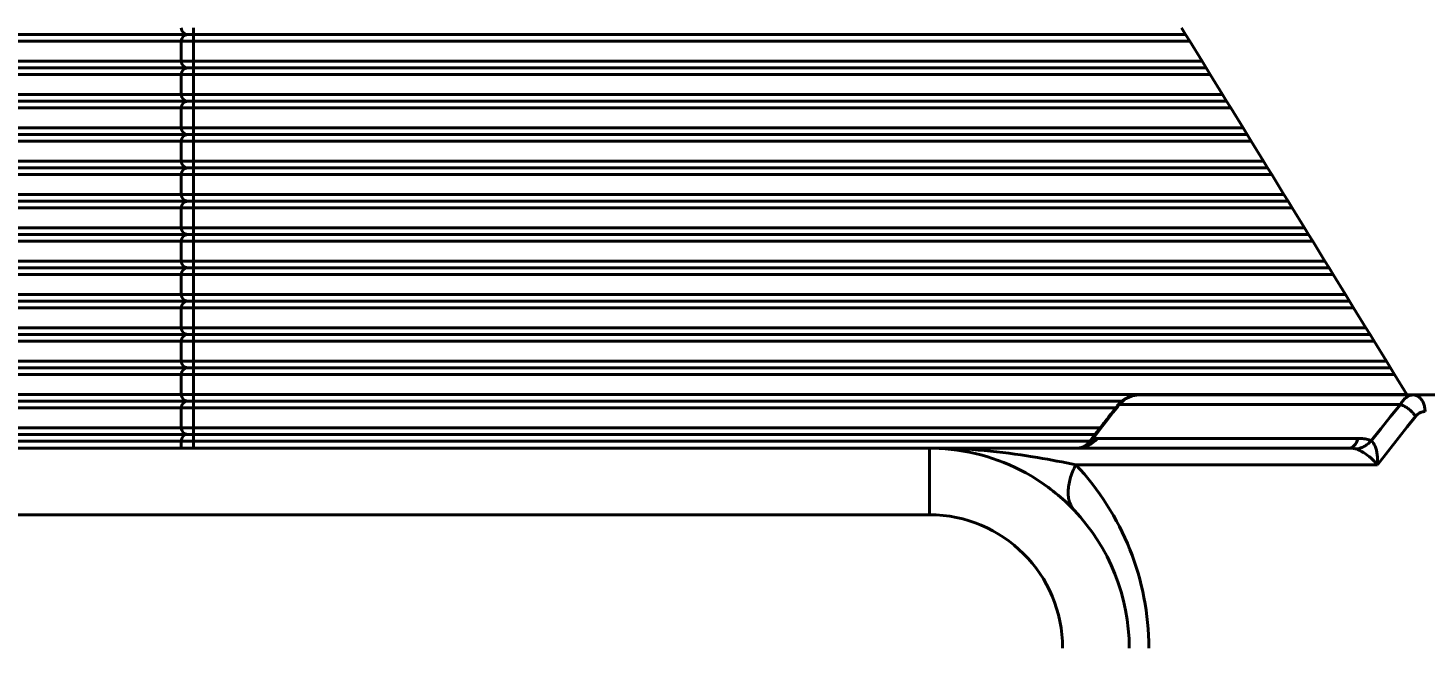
# Model space of a CAD drawing. Header units: millimetres. Extents: x 15 to 415, y 5 to 292.
# Drawn here: x 113.27 to 123.75, y 97.68 to 102.34 of the extents above; entities that cross this region are included whole.
import ezdxf

# ---------------------------------------------------------------- set-up
doc = ezdxf.new("R2010")
doc.units = ezdxf.units.MM
doc.layers.add('Annotations', color=7, linetype='Continuous')
doc.layers.add('Geometries', color=7, linetype='Continuous')
doc.styles.add('Shapr4', font='txt', dxfattribs={"height": 3.3495})
doc.dimstyles.new('ISO-25', dxfattribs={"dimtxt": 2.5, "dimasz": 2.5, "dimexe": 1.25, "dimexo": 0.625, "dimtad": 1, "dimtxsty": 'Standard', "dimcen": 2.5, "dimadec": 0, "dimazin": 0, "dimtfac": 1, "dimtmove": 0, "dimatfit": 3, "dimfxl": 1, "dimarcsym": 0})

# ---------------------------------------------------------------- blocks, each defined once
blk = doc.blocks.new('*D4')
at = {"layer": 'Annotations', "color": 0, "linetype": 'Continuous', "lineweight": 15}
for p, q in [((126.884, 146.28), (154.083, 146.28)), ((152.833, 143.78), (152.833, 69.582)), ((113.965, 67.082), (154.083, 67.082))]:
    blk.add_line(p, q, dxfattribs=at)
at = {"layer": 'Annotations', "color": 0}
for points in [[(153.25, 143.78), (152.417, 143.78), (152.833, 146.28)], [(152.417, 69.582), (153.25, 69.582), (152.833, 67.082)]]:
    blk.add_solid(points, dxfattribs=at)
at = {"layer": 'Defpoints', "color": 0}
for p in [(126.259, 146.28), (113.34, 67.082), (152.833, 67.082)]:
    blk.add_point(p, dxfattribs=at)
at = {"layer": 'Annotations', "color": 0, "lineweight": 15, "insert": (150.14, 103.851), "char_height": 3.3495, "attachment_point": 5, "rotation": 90, "style": 'Shapr4'}
blk.add_mtext('\\A1;158,4', dxfattribs=at)

msp = doc.modelspace()

# ---------------------------------------------------------------- linework, layer by layer
at = {"layer": 'Geometries', "linetype": 'Continuous', "lineweight": 40}
for p, q in [((114.4664, 102.2877), (112.5507, 102.2877)), ((114.5121, 102.2877), (114.4664, 102.2877)), ((121.9575, 102.2877), (114.5121, 102.2877)), ((121.9575, 102.2877), (121.9268, 102.3377)), ((121.9883, 102.2377), (121.9575, 102.2877)), ((112.5929, 102.2377), (114.4174, 102.2377)), ((114.4174, 102.2377), (114.5089, 102.2377)), ((114.4174, 102.2377), (114.4174, 102.0877)), ((114.5089, 102.2377), (121.9883, 102.2377)), ((114.5089, 102.0877), (114.5089, 102.2377)), ((122.0806, 102.0877), (121.9883, 102.2377)), ((114.4174, 102.0877), (112.5929, 102.0877)), ((114.5089, 102.0877), (114.4174, 102.0877)), ((122.0806, 102.0877), (114.5089, 102.0877)), ((122.1113, 102.0377), (122.0806, 102.0877)), ((112.5507, 102.0377), (114.4664, 102.0377)), ((112.5929, 101.9877), (114.4174, 101.9877)), ((114.4174, 101.9877), (114.4174, 101.8377)), ((114.4174, 101.9877), (114.5089, 101.9877)), ((114.4664, 102.0377), (114.5121, 102.0377)), ((114.5089, 101.8377), (114.5089, 101.9877)), ((114.5089, 101.9877), (122.1421, 101.9877)), ((114.5121, 102.0377), (122.1113, 102.0377)), ((122.1421, 101.9877), (122.1113, 102.0377)), ((122.2344, 101.8377), (122.1421, 101.9877)), ((114.4174, 101.8377), (112.5929, 101.8377)), ((114.5089, 101.8377), (114.4174, 101.8377)), ((122.2344, 101.8377), (114.5089, 101.8377)), ((122.2651, 101.7877), (122.2344, 101.8377)), ((112.5507, 101.7877), (114.4664, 101.7877)), ((112.5929, 101.7377), (114.4174, 101.7377)), ((114.4174, 101.7377), (114.5089, 101.7377)), ((114.4174, 101.7377), (114.4174, 101.5877)), ((114.4664, 101.7877), (114.5121, 101.7877)), ((114.5089, 101.5877), (114.5089, 101.7377)), ((114.5089, 101.7377), (122.2959, 101.7377)), ((114.5121, 101.7877), (122.2651, 101.7877)), ((122.2959, 101.7377), (122.2651, 101.7877)), ((122.3881, 101.5877), (122.2959, 101.7377)), ((112.5507, 101.5377), (114.4664, 101.5377)), ((114.4174, 101.5877), (112.5929, 101.5877)), ((114.5089, 101.5877), (114.4174, 101.5877)), ((114.4664, 101.5377), (114.5121, 101.5377)), ((122.3881, 101.5877), (114.5089, 101.5877)), ((114.5121, 101.5377), (122.4189, 101.5377)), ((122.4189, 101.5377), (122.3881, 101.5877)), ((122.4497, 101.4877), (122.4189, 101.5377)), ((112.5929, 101.4877), (114.4174, 101.4877)), ((114.4174, 101.4877), (114.4174, 101.3377)), ((114.4174, 101.4877), (114.5089, 101.4877)), ((114.5089, 101.3377), (114.5089, 101.4877)), ((114.5089, 101.4877), (122.4497, 101.4877)), ((122.5419, 101.3377), (122.4497, 101.4877)), ((114.4174, 101.3377), (112.5929, 101.3377)), ((114.5089, 101.3377), (114.4174, 101.3377)), ((122.5419, 101.3377), (114.5089, 101.3377)), ((122.5727, 101.2877), (122.5419, 101.3377)), ((114.4664, 101.2877), (112.5507, 101.2877)), ((112.5929, 101.2377), (114.4174, 101.2377)), ((114.4174, 101.2377), (114.4174, 101.0877)), ((114.4174, 101.2377), (114.5089, 101.2377)), ((114.5121, 101.2877), (114.4664, 101.2877)), ((114.5089, 101.0877), (114.5089, 101.2377)), ((114.5089, 101.2377), (122.6034, 101.2377)), ((122.5727, 101.2877), (114.5121, 101.2877)), ((122.6034, 101.2377), (122.5727, 101.2877)), ((122.6957, 101.0877), (122.6034, 101.2377)), ((114.4664, 101.0377), (112.5507, 101.0377)), ((114.4174, 101.0877), (112.5929, 101.0877)), ((114.5089, 101.0877), (114.4174, 101.0877)), ((114.5121, 101.0377), (114.4664, 101.0377)), ((122.6957, 101.0877), (114.5089, 101.0877)), ((122.7265, 101.0377), (114.5121, 101.0377)), ((122.7265, 101.0377), (122.6957, 101.0877)), ((122.7572, 100.9877), (122.7265, 101.0377)), ((112.5929, 100.9877), (114.4174, 100.9877)), ((114.4174, 100.9877), (114.4174, 100.8377)), ((114.4174, 100.9877), (114.5089, 100.9877)), ((114.5089, 100.8377), (114.5089, 100.9877)), ((114.5089, 100.9877), (122.7572, 100.9877)), ((122.8495, 100.8377), (122.7572, 100.9877)), ((114.4664, 100.7877), (112.5507, 100.7877)), ((114.4174, 100.8377), (112.5929, 100.8377)), ((114.5089, 100.8377), (114.4174, 100.8377)), ((114.5121, 100.7877), (114.4664, 100.7877)), ((122.8495, 100.8377), (114.5089, 100.8377)), ((122.8803, 100.7877), (114.5121, 100.7877)), ((122.8803, 100.7877), (122.8495, 100.8377)), ((122.911, 100.7377), (122.8803, 100.7877)), ((112.5929, 100.7377), (114.4174, 100.7377)), ((114.4174, 100.7377), (114.4174, 100.5877)), ((114.4174, 100.7377), (114.5089, 100.7377)), ((114.5089, 100.5877), (114.5089, 100.7377)), ((114.5089, 100.7377), (122.911, 100.7377)), ((123.0033, 100.5877), (122.911, 100.7377)), ((114.4174, 100.5877), (112.5929, 100.5877)), ((114.5089, 100.5877), (114.4174, 100.5877)), ((123.0033, 100.5877), (114.5089, 100.5877)), ((123.034, 100.5377), (123.0033, 100.5877)), ((114.4664, 100.5377), (112.5507, 100.5377)), ((112.5929, 100.4877), (114.4174, 100.4877)), ((114.4174, 100.4877), (114.4174, 100.3377)), ((114.4174, 100.4877), (114.5089, 100.4877)), ((114.5121, 100.5377), (114.4664, 100.5377)), ((114.5089, 100.3377), (114.5089, 100.4877)), ((114.5089, 100.4877), (123.0648, 100.4877)), ((123.034, 100.5377), (114.5121, 100.5377)), ((123.0648, 100.4877), (123.034, 100.5377)), ((123.1571, 100.3377), (123.0648, 100.4877)), ((112.5507, 100.2877), (114.4664, 100.2877)), ((114.4174, 100.3377), (112.5929, 100.3377)), ((114.5089, 100.3377), (114.4174, 100.3377)), ((114.4664, 100.2877), (114.5121, 100.2877)), ((123.1571, 100.3377), (114.5089, 100.3377)), ((114.5121, 100.2877), (123.1878, 100.2877)), ((123.1878, 100.2877), (123.1571, 100.3377)), ((123.2186, 100.2377), (123.1878, 100.2877)), ((112.5929, 100.2377), (114.4174, 100.2377)), ((114.4174, 100.2377), (114.4174, 100.0877)), ((114.4174, 100.2377), (114.5089, 100.2377)), ((114.5089, 100.0877), (114.5089, 100.2377)), ((114.5089, 100.2377), (123.2186, 100.2377)), ((123.3109, 100.0877), (123.2186, 100.2377)), ((114.4174, 100.0877), (112.5929, 100.0877)), ((114.5089, 100.0877), (114.4174, 100.0877)), ((123.3109, 100.0877), (114.5089, 100.0877)), ((123.3416, 100.0377), (123.3109, 100.0877)), ((112.5507, 100.0377), (114.4664, 100.0377)), ((112.5929, 99.9877), (114.4174, 99.9877)), ((114.4174, 99.9877), (114.4174, 99.8377)), ((114.4174, 99.9877), (114.5089, 99.9877)), ((114.4664, 100.0377), (114.5121, 100.0377)), ((114.5089, 99.8377), (114.5089, 99.9877)), ((114.5089, 99.9877), (123.3724, 99.9877)), ((114.5121, 100.0377), (123.3416, 100.0377)), ((123.3724, 99.9877), (123.3416, 100.0377)), ((123.4647, 99.8377), (123.3724, 99.9877)), ((112.5507, 99.7877), (114.4664, 99.7877)), ((114.4174, 99.8377), (112.5929, 99.8377)), ((114.5089, 99.8377), (114.4174, 99.8377)), ((114.4664, 99.7877), (114.5121, 99.7877)), ((123.4647, 99.8377), (114.5089, 99.8377)), ((114.5121, 99.7877), (123.4954, 99.7877)), ((123.4954, 99.7877), (123.4647, 99.8377)), ((123.5262, 99.7377), (123.4954, 99.7877)), ((112.5929, 99.7377), (114.4174, 99.7377)), ((114.4174, 99.7377), (114.4174, 99.5877)), ((114.4174, 99.7377), (114.5089, 99.7377)), ((114.5089, 99.5877), (114.5089, 99.7377)), ((114.5089, 99.7377), (123.5262, 99.7377)), ((123.6184, 99.5877), (123.5262, 99.7377)), ((114.4664, 99.5377), (112.5507, 99.5377)), ((114.4174, 99.5877), (112.5929, 99.5877)), ((114.5089, 99.5877), (114.4174, 99.5877)), ((114.5121, 99.5377), (114.4664, 99.5377)), ((123.6184, 99.5877), (114.5089, 99.5877)), ((121.4802, 99.5377), (114.5121, 99.5377)), ((121.6094, 99.5841), (121.6089, 99.5841)), ((123.6207, 99.5841), (121.6094, 99.5841)), ((123.6207, 99.5841), (123.6184, 99.5877)), ((123.6662, 99.5841), (123.6207, 99.5841)), ((125.8736, 99.5841), (123.6662, 99.5841)), ((112.5929, 99.4877), (114.4174, 99.4877)), ((114.4174, 99.4877), (114.4174, 99.3377)), ((114.4174, 99.4877), (114.5089, 99.4877)), ((114.5089, 99.3377), (114.5089, 99.4877)), ((114.5089, 99.4877), (121.4334, 99.4877)), ((121.4411, 99.4977), (121.4333, 99.4877)), ((121.4414, 99.4981), (121.4411, 99.4977)), ((121.4418, 99.4987), (121.4414, 99.4981)), ((121.4422, 99.4992), (121.4418, 99.4987)), ((121.4422, 99.4992), (121.4422, 99.4992)), ((121.4485, 99.4978), (121.4586, 99.5108)), ((121.4586, 99.5108), (123.5692, 99.5108)), ((114.4174, 99.3377), (112.5929, 99.3377)), ((114.5089, 99.3377), (114.4174, 99.3377)), ((121.3166, 99.3377), (114.5089, 99.3377)), ((112.5507, 99.2877), (114.4664, 99.2877)), ((112.5929, 99.2377), (114.4174, 99.2377)), ((114.4174, 99.2377), (114.4174, 99.1841)), ((114.4174, 99.2377), (114.5089, 99.2377)), ((114.4664, 99.2877), (114.5121, 99.2877)), ((114.5089, 99.1841), (114.5089, 99.2377)), ((114.5089, 99.2377), (121.2386, 99.2377)), ((114.5121, 99.2877), (121.2776, 99.2877)), ((121.2386, 99.2377), (121.2281, 99.2243)), ((121.2296, 99.2258), (121.2294, 99.2255)), ((121.2464, 99.2477), (121.2386, 99.2377)), ((123.2523, 99.2573), (121.296, 99.2573)), ((114.4174, 99.1841), (112.5929, 99.1841)), ((114.5089, 99.1841), (114.4174, 99.1841)), ((120.034, 99.1841), (114.5089, 99.1841)), ((120.034, 99.1841), (121.1352, 99.1841)), ((120.034, 99.1841), (120.034, 98.6841)), ((120.0574, 99.184), (120.0427, 99.1841)), ((121.1352, 99.1841), (123.1882, 99.1841)), ((121.1352, 99.1841), (121.1361, 99.1841)), ((121.1361, 99.1841), (121.1455, 99.1843)), ((121.1784, 99.1901), (121.1805, 99.1909)), ((121.1814, 99.1912), (121.1805, 99.1909)), ((121.1329, 99.0591), (123.3971, 99.0591)), ((107.3321, 98.6841), (120.034, 98.6841))]:
    msp.add_line(p, q, dxfattribs=at)
at = {"layer": 'Geometries', "linetype": 'Continuous', "lineweight": 40, "flags": 128}
for points in [[(121.4801, 99.5377), (121.4786, 99.5364), (121.4766, 99.5348), (121.4747, 99.5332), (121.4731, 99.5318), (121.4715, 99.5305), (121.4699, 99.529), (121.4681, 99.5274), (121.4661, 99.5255), (121.463, 99.5225), (121.4603, 99.5198), (121.4575, 99.517), (121.4554, 99.5147), (121.4533, 99.5125), (121.4512, 99.51), (121.449, 99.5075), (121.4474, 99.5056), (121.4459, 99.5039), (121.4442, 99.5018), (121.4422, 99.4992)], [(121.4586, 99.5108), (121.4655, 99.5186), (121.4727, 99.526), (121.4802, 99.533), (121.4879, 99.5395), (121.4957, 99.5457), (121.5037, 99.5513), (121.5118, 99.5564), (121.5201, 99.5611), (121.5286, 99.5654), (121.5373, 99.5694), (121.5462, 99.5728), (121.5551, 99.5758), (121.5642, 99.5784), (121.5733, 99.5805), (121.5823, 99.582), (121.5913, 99.5832), (121.6004, 99.5838), (121.6094, 99.5841)], [(121.6089, 99.5841), (121.6066, 99.584), (121.6048, 99.584), (121.6035, 99.584), (121.6024, 99.5839), (121.6007, 99.5839), (121.5988, 99.5838), (121.5969, 99.5837), (121.5953, 99.5835), (121.5939, 99.5834), (121.5922, 99.5833), (121.59, 99.5831), (121.5883, 99.5829), (121.5864, 99.5827), (121.5842, 99.5824), (121.5823, 99.5822), (121.5806, 99.5819), (121.5775, 99.5814), (121.5751, 99.581), (121.5719, 99.5804), (121.5692, 99.5799), (121.5662, 99.5793), (121.5636, 99.5787), (121.5608, 99.578), (121.5569, 99.577), (121.5537, 99.576), (121.5505, 99.5751), (121.5467, 99.5739), (121.5437, 99.5729), (121.5409, 99.5719), (121.5381, 99.5708), (121.5352, 99.5697), (121.5333, 99.5689), (121.5315, 99.5682), (121.5299, 99.5675), (121.5283, 99.5668), (121.5266, 99.5661), (121.5247, 99.5652), (121.5227, 99.5643), (121.5211, 99.5635), (121.5198, 99.5629), (121.5185, 99.5623), (121.5172, 99.5616), (121.5151, 99.5605), (121.5128, 99.5593), (121.5105, 99.558), (121.5082, 99.5568), (121.5061, 99.5555), (121.5038, 99.5542), (121.5016, 99.5529), (121.4997, 99.5516), (121.4979, 99.5505), (121.4966, 99.5496), (121.4953, 99.5487), (121.4938, 99.5478), (121.4922, 99.5466), (121.4903, 99.5454), (121.4881, 99.5438), (121.4856, 99.5419), (121.483, 99.5399), (121.4806, 99.5381), (121.4801, 99.5377)], [(123.6662, 99.5841), (123.6604, 99.5838), (123.6546, 99.5831), (123.6487, 99.582), (123.6429, 99.5804), (123.6371, 99.5783), (123.6314, 99.5758), (123.6258, 99.5728), (123.6202, 99.5694), (123.6147, 99.5656), (123.6092, 99.5612), (123.6037, 99.5564), (123.5984, 99.5512), (123.5931, 99.5455), (123.588, 99.5393), (123.5831, 99.5328), (123.5783, 99.5259), (123.5737, 99.5186), (123.5692, 99.5108)], [(123.7546, 99.4591), (123.7544, 99.4672), (123.7539, 99.4754), (123.7529, 99.4834), (123.7516, 99.4914), (123.7499, 99.4992), (123.7479, 99.5069), (123.7455, 99.5143), (123.7428, 99.5216), (123.7397, 99.5285), (123.7364, 99.5352), (123.7327, 99.5415), (123.7287, 99.5474), (123.7245, 99.553), (123.72, 99.5582), (123.7153, 99.563), (123.7104, 99.5673), (123.7053, 99.5712), (123.7001, 99.5745), (123.6946, 99.5774), (123.6891, 99.5798), (123.6835, 99.5817), (123.6778, 99.583), (123.672, 99.5838), (123.6662, 99.5841)], [(121.2547, 99.2478), (121.293, 99.2972), (121.3313, 99.3464), (121.3693, 99.3955), (121.414, 99.4533), (121.4485, 99.4978)], [(121.4333, 99.4877), (121.4267, 99.4792), (121.4114, 99.4596), (121.3964, 99.4403), (121.3817, 99.4213), (121.3672, 99.4027), (121.353, 99.3844), (121.3439, 99.3727)], [(121.4422, 99.4992), (121.4441, 99.5014), (121.4472, 99.5043), (121.4506, 99.5069), (121.4544, 99.509), (121.4586, 99.5108)], [(123.5692, 99.5108), (123.4962, 99.4207), (123.4235, 99.3303), (123.3511, 99.2395)], [(123.5692, 99.5108), (123.5756, 99.5088), (123.582, 99.5063), (123.5886, 99.5036), (123.5951, 99.5006), (123.6016, 99.4972), (123.6082, 99.4936), (123.6146, 99.4897), (123.621, 99.4856), (123.6273, 99.4812), (123.6335, 99.4766), (123.6395, 99.4718), (123.6453, 99.4668), (123.651, 99.4616), (123.6564, 99.4563), (123.6617, 99.4509), (123.6666, 99.4453), (123.6713, 99.4397), (123.6758, 99.434), (123.6799, 99.4282), (123.6837, 99.4224)], [(123.6837, 99.4224), (123.6884, 99.428), (123.6934, 99.4331), (123.6986, 99.4378), (123.704, 99.442), (123.7096, 99.4457), (123.7153, 99.449), (123.7211, 99.4519), (123.7277, 99.4545), (123.7343, 99.4565), (123.7411, 99.4579), (123.7478, 99.4588), (123.7546, 99.4591)], [(121.3166, 99.3377), (121.3141, 99.3345), (121.302, 99.319), (121.2902, 99.3038), (121.2785, 99.2888), (121.2776, 99.2877)], [(121.3439, 99.3727), (121.339, 99.3665), (121.3265, 99.3504), (121.3166, 99.3377)], [(123.3971, 99.0591), (123.477, 99.1613), (123.5571, 99.2632), (123.6203, 99.343), (123.6837, 99.4224)], [(121.1677, 99.1866), (121.1733, 99.1876), (121.1858, 99.1903), (121.1981, 99.1938), (121.2103, 99.1981), (121.2222, 99.2031), (121.2339, 99.2088), (121.2452, 99.2153), (121.2562, 99.2224), (121.2668, 99.2302), (121.277, 99.2386), (121.2867, 99.2477), (121.296, 99.2573)], [(121.2294, 99.2255), (121.2291, 99.2252), (121.2287, 99.2247), (121.2284, 99.2243), (121.2282, 99.224), (121.2279, 99.2237), (121.2274, 99.2231), (121.2268, 99.2224), (121.2264, 99.222), (121.226, 99.2215), (121.2255, 99.221), (121.2251, 99.2205), (121.2248, 99.2201), (121.2243, 99.2197), (121.2236, 99.2189), (121.2228, 99.2182), (121.2219, 99.2172), (121.2211, 99.2165), (121.2201, 99.2156), (121.2195, 99.2149), (121.2183, 99.2139), (121.2171, 99.2128), (121.2158, 99.2117), (121.2145, 99.2106), (121.2133, 99.2097), (121.2127, 99.2092), (121.212, 99.2087), (121.2113, 99.2081), (121.2105, 99.2075), (121.2096, 99.2068), (121.2087, 99.2062), (121.208, 99.2057), (121.2071, 99.2051), (121.2059, 99.2042), (121.2046, 99.2034), (121.2034, 99.2026), (121.2023, 99.2019), (121.2011, 99.2011), (121.1999, 99.2004), (121.1975, 99.1991), (121.1953, 99.1978), (121.1929, 99.1965), (121.1913, 99.1957), (121.1897, 99.1949), (121.1883, 99.1942), (121.1868, 99.1936), (121.1852, 99.1928), (121.1834, 99.1921), (121.1819, 99.1915), (121.1807, 99.191), (121.1805, 99.1909)], [(121.1814, 99.1912), (121.1824, 99.1916), (121.1907, 99.1951), (121.1987, 99.1991), (121.2065, 99.2035), (121.2143, 99.2085), (121.2218, 99.214), (121.229, 99.2199), (121.2359, 99.2262), (121.2425, 99.233), (121.2488, 99.2402), (121.2547, 99.2478)], [(121.2547, 99.2478), (121.2475, 99.2435), (121.2404, 99.2377), (121.2336, 99.2305), (121.2297, 99.2258)], [(121.2776, 99.2877), (121.2671, 99.2742), (121.2559, 99.2599), (121.2464, 99.2477)], [(121.296, 99.2573), (121.2911, 99.2571), (121.2859, 99.2566), (121.2804, 99.2556), (121.2746, 99.2543), (121.2683, 99.2526), (121.2616, 99.2504), (121.2547, 99.2478)], [(123.1882, 99.1841), (123.1933, 99.1845), (123.1983, 99.1856), (123.2034, 99.1876), (123.2084, 99.1903), (123.2133, 99.1938), (123.2181, 99.1981), (123.2229, 99.2031), (123.2275, 99.2088), (123.232, 99.2153), (123.2364, 99.2224), (123.2407, 99.2302), (123.2447, 99.2386), (123.2486, 99.2477), (123.2523, 99.2573)], [(123.2383, 99.1781), (123.2452, 99.1787), (123.2521, 99.1798), (123.2592, 99.1814), (123.2663, 99.1834), (123.2734, 99.1858), (123.2805, 99.1886), (123.2876, 99.1919), (123.2947, 99.1955), (123.3017, 99.1996), (123.309, 99.2041), (123.3161, 99.209), (123.3233, 99.2144), (123.3303, 99.2201), (123.3374, 99.2262), (123.3443, 99.2326), (123.3511, 99.2395)], [(123.3511, 99.2395), (123.3423, 99.2429), (123.3332, 99.246), (123.3239, 99.2487), (123.3142, 99.251), (123.3044, 99.253), (123.2943, 99.2545), (123.284, 99.2557), (123.2736, 99.2566), (123.263, 99.2571), (123.2523, 99.2573)], [(123.3971, 99.0591), (123.3983, 99.0784), (123.3985, 99.0976), (123.3977, 99.1164), (123.3959, 99.1347), (123.3932, 99.1522), (123.3896, 99.1689), (123.3852, 99.1845), (123.3799, 99.1988), (123.3738, 99.2116), (123.3669, 99.2228), (123.3594, 99.2321), (123.3511, 99.2395)], [(120.7937, 99.1228), (120.765, 99.1273), (120.7204, 99.1339), (120.6753, 99.1402), (120.63, 99.1462), (120.5843, 99.1517), (120.5383, 99.1569), (120.492, 99.1616), (120.4456, 99.1659), (120.3988, 99.1698), (120.3519, 99.1732), (120.3048, 99.1762), (120.2576, 99.1787), (120.213, 99.1806), (120.1683, 99.1821), (120.1236, 99.1832), (120.0788, 99.1838), (120.0574, 99.184)], [(120.9916, 99.0877), (120.9916, 99.0877), (120.9552, 99.0946), (120.9192, 99.1013), (120.8828, 99.1078), (120.8462, 99.1141), (120.8093, 99.1203), (120.7937, 99.1228)], [(121.1784, 99.1902), (121.1781, 99.1901), (121.1778, 99.19), (121.1775, 99.1899), (121.1772, 99.1898), (121.1768, 99.1897), (121.1763, 99.1895), (121.1757, 99.1893), (121.1749, 99.1891), (121.1742, 99.1889), (121.1737, 99.1888), (121.173, 99.1886), (121.1724, 99.1884), (121.1717, 99.1883), (121.171, 99.1881), (121.1702, 99.1879), (121.1693, 99.1877), (121.1684, 99.1875), (121.1676, 99.1873), (121.1669, 99.1872), (121.1663, 99.187), (121.1655, 99.1869), (121.1644, 99.1867), (121.1632, 99.1865), (121.1619, 99.1862), (121.1608, 99.1861), (121.1597, 99.1859), (121.1586, 99.1857), (121.1575, 99.1856), (121.1554, 99.1853), (121.1535, 99.1851), (121.1515, 99.1849), (121.1493, 99.1846), (121.1467, 99.1845), (121.1455, 99.1844)], [(121.1455, 99.1843), (121.1479, 99.1845), (121.1607, 99.1856), (121.1677, 99.1866)], [(121.1794, 99.1905), (121.1793, 99.1905), (121.179, 99.1904), (121.1786, 99.1902), (121.1784, 99.1902)], [(121.1815, 99.1913), (121.1813, 99.1912), (121.181, 99.1911), (121.1808, 99.191), (121.1806, 99.1909), (121.1803, 99.1908), (121.1801, 99.1907), (121.1799, 99.1906), (121.1796, 99.1906), (121.1794, 99.1905)], [(123.1882, 99.1841), (123.1956, 99.184), (123.2028, 99.1837), (123.2097, 99.1833), (123.2162, 99.1826), (123.2211, 99.182), (123.2258, 99.1812), (123.2303, 99.1803), (123.2344, 99.1793), (123.2383, 99.1781)], [(123.2383, 99.1781), (123.2511, 99.1733), (123.2646, 99.1673), (123.2785, 99.16), (123.2927, 99.1516), (123.307, 99.1422), (123.3213, 99.1319), (123.3353, 99.1208), (123.3489, 99.1091), (123.362, 99.0969), (123.3745, 99.0844), (123.3862, 99.0718), (123.3971, 99.0591)], [(121.1329, 99.0591), (121.0982, 99.0663), (121.0631, 99.0735), (121.0275, 99.0807), (120.9916, 99.0877)], [(121.1233, 98.7153), (121.1176, 98.7217), (121.1123, 98.7284), (121.1073, 98.7354), (121.1027, 98.7427), (121.0985, 98.7503), (121.0946, 98.7582), (121.0905, 98.7679), (121.0868, 98.7779), (121.0837, 98.7883), (121.0811, 98.799), (121.0792, 98.8088), (121.0777, 98.8189), (121.0766, 98.8292), (121.0759, 98.8398), (121.0756, 98.8505), (121.0757, 98.8615), (121.0762, 98.8726), (121.077, 98.884), (121.0783, 98.8955), (121.08, 98.9071), (121.0821, 98.9189), (121.0845, 98.9309), (121.0874, 98.9429), (121.0907, 98.9551), (121.0943, 98.9674), (121.0984, 98.9798), (121.103, 98.9928), (121.1081, 99.006), (121.1137, 99.0192), (121.1196, 99.0324), (121.126, 99.0457), (121.1329, 99.0591)]]:
    msp.add_lwpolyline(points, dxfattribs=at)
at = {"layer": 'Geometries', "linetype": 'Continuous', "lineweight": 40}
for centre, radius, start, end in [((120.034, 97.6841), 1.5, 88.95129, 90), ((120.034, 97.6841), 1.5, 61.13777, 88.95129), ((119.6805, 97.6841), 2, 0, 43.43254), ((120.034, 97.6841), 1.5, 58.10301, 61.13777), ((120.034, 97.6841), 1.5, 43.59588, 58.10301), ((120.034, 97.6841), 1.5, 0, 43.59588), ((120.034, 97.6841), 1, 0, 90)]:
    msp.add_arc(centre, radius, start, end, dxfattribs=at)
for centre, major_axis, ratio, start_param, end_param in [((114.4664, 102.3377), (0, -0.05), 0.9802777, 4.712389, 6.2831853), ((114.4664, 102.2377), (0, -0.05), 0.9802777, 3.1415927, 4.712389), ((114.5121, 102.3377), (0, 0.05), 0.0651139, 1.5707963, 3.1415927), ((114.5121, 102.2377), (0, -0.05), 0.0651139, 3.1415927, 4.712389), ((114.4664, 102.0877), (0, -0.05), 0.9802777, 4.712389, 6.2831853), ((114.5121, 102.0877), (0, 0.05), 0.0651139, 1.5707963, 3.1415927), ((114.4664, 101.9877), (0, -0.05), 0.9802777, 3.1415927, 4.712389), ((114.5121, 101.9877), (0, -0.05), 0.0651139, 3.1415927, 4.712389), ((114.4664, 101.8377), (0, -0.05), 0.9802777, 4.712389, 6.2831853), ((114.5121, 101.8377), (0, 0.05), 0.0651139, 1.5707963, 3.1415927), ((114.4664, 101.7377), (0, -0.05), 0.9802777, 3.1415927, 4.712389), ((114.5121, 101.7377), (0, -0.05), 0.0651139, 3.1415927, 4.712389), ((114.4664, 101.5877), (0, -0.05), 0.9802777, 4.712389, 6.2831853), ((114.4664, 101.4877), (0, -0.05), 0.9802777, 3.1415927, 4.712389), ((114.5121, 101.5877), (0, 0.05), 0.0651139, 1.5707963, 3.1415927), ((114.5121, 101.4877), (0, -0.05), 0.0651139, 3.1415927, 4.712389), ((114.4664, 101.3377), (0, -0.05), 0.9802777, 4.712389, 6.2831853), ((114.5121, 101.3377), (0, 0.05), 0.0651139, 1.5707963, 3.1415927), ((114.4664, 101.2377), (0, -0.05), 0.9802777, 3.1415927, 4.712389), ((114.5121, 101.2377), (0, -0.05), 0.0651139, 3.1415927, 4.712389), ((114.4664, 101.0877), (0, -0.05), 0.9802777, 4.712389, 6.2831853), ((114.4664, 100.9877), (0, -0.05), 0.9802777, 3.1415927, 4.712389), ((114.5121, 101.0877), (0, 0.05), 0.0651139, 1.5707963, 3.1415927), ((114.5121, 100.9877), (0, -0.05), 0.0651139, 3.1415927, 4.712389), ((114.4664, 100.8377), (0, -0.05), 0.9802777, 4.712389, 6.2831853), ((114.4664, 100.7377), (0, -0.05), 0.9802777, 3.1415927, 4.712389), ((114.5121, 100.8377), (0, 0.05), 0.0651139, 1.5707963, 3.1415927), ((114.5121, 100.7377), (0, -0.05), 0.0651139, 3.1415927, 4.712389), ((114.4664, 100.5877), (0, -0.05), 0.9802777, 4.712389, 6.2831853), ((114.5121, 100.5877), (0, 0.05), 0.0651139, 1.5707963, 3.1415927), ((114.4664, 100.4877), (0, -0.05), 0.9802777, 3.1415927, 4.712389), ((114.5121, 100.4877), (0, -0.05), 0.0651139, 3.1415927, 4.712389), ((114.4664, 100.3377), (0, -0.05), 0.9802777, 4.712389, 6.2831853), ((114.4664, 100.2377), (0, -0.05), 0.9802777, 3.1415927, 4.712389), ((114.5121, 100.3377), (0, 0.05), 0.0651139, 1.5707963, 3.1415927), ((114.5121, 100.2377), (0, -0.05), 0.0651139, 3.1415927, 4.712389), ((114.4664, 100.0877), (0, -0.05), 0.9802777, 4.712389, 6.2831853), ((114.5121, 100.0877), (0, 0.05), 0.0651139, 1.5707963, 3.1415927), ((114.4664, 99.9877), (0, -0.05), 0.9802777, 3.1415927, 4.712389), ((114.5121, 99.9877), (0, -0.05), 0.0651139, 3.1415927, 4.712389), ((114.4664, 99.8377), (0, -0.05), 0.9802777, 4.712389, 6.2831853), ((114.4664, 99.7377), (0, -0.05), 0.9802777, 3.1415927, 4.712389), ((114.5121, 99.8377), (0, 0.05), 0.0651139, 1.5707963, 3.1415927), ((114.5121, 99.7377), (0, -0.05), 0.0651139, 3.1415927, 4.712389), ((114.4664, 99.5877), (0, -0.05), 0.9802777, 4.712389, 6.2831853), ((114.4664, 99.4877), (0, -0.05), 0.9802777, 3.1415927, 4.712389), ((114.5121, 99.5877), (0, 0.05), 0.0651139, 1.5707963, 3.1415927), ((114.5121, 99.4877), (0, -0.05), 0.0651139, 3.1415927, 4.712389), ((114.4664, 99.3377), (0, -0.05), 0.9802777, 4.712389, 6.2831853), ((114.5121, 99.3377), (0, 0.05), 0.0651139, 1.5707963, 3.1415927), ((114.4664, 99.2377), (0, -0.05), 0.9802777, 3.1415927, 4.712389), ((114.5121, 99.2377), (0, -0.05), 0.0651139, 3.1415927, 4.712389)]:
    msp.add_ellipse(centre, major_axis=major_axis, ratio=ratio, start_param=start_param, end_param=end_param, dxfattribs=at)

# ---------------------------------------------------------------- dimensions: what is measured, and where the dimension line sits
at = {"layer": 'Annotations', "linetype": 'Continuous', "lineweight": 15}
dim = msp.add_linear_dim(base=(152.8333, 67.0821), p1=(126.2586, 146.2799), p2=(113.3402, 67.0821), angle=270, dimstyle='ISO-25', override={"dimscale": 1, "dimgap": 0.7, "dimdec": 2, "dimlfac": 2, "dimrnd": 0.01, "dimzin": 8, "dimdsep": 44, "dimtxsty": 'Shapr4', "dimse1": 0, "dimse2": 0, "dimadec": 2, "dimtol": 0, "dimlim": 0, "dimtp": 0, "dimtm": 0, "dimtfac": 0.6, "dimtdec": 8, "dimfrac": 2, "dimtolj": 1, "dimlwd": 15, "dimlwe": 15}, dxfattribs=at)
dim.commit()
dim.dimension.update_dxf_attribs({"geometry": '*D4', "text_midpoint": (152.8333, 103.8507), "dimtype": 160})

doc.saveas('drawing.dxf')
